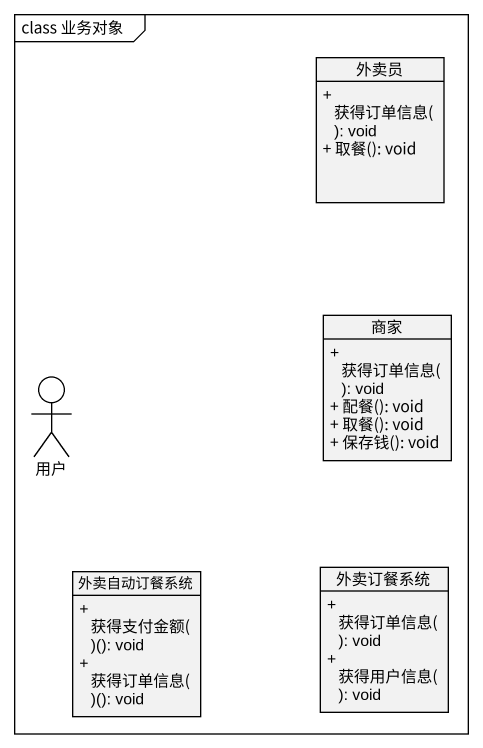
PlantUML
@startuml
mainframe class 业务对象
allowmixing
hide circle
hide empty members
skinparam classAttributeIconSize 0
class 外卖员 {
  + 获得订单信息(): void
  + 取餐(): void
}
class 商家 {
  + 获得订单信息(): void
  + 配餐(): void
  + 取餐(): void
  + 保存钱(): void
}
actor 用户
class 外卖自动订餐系统 {
  + 获得支付金额()(): void
  + 获得订单信息()(): void
}
class 外卖订餐系统 {
  + 获得订单信息(): void
  + 获得用户信息(): void
}
@enduml
